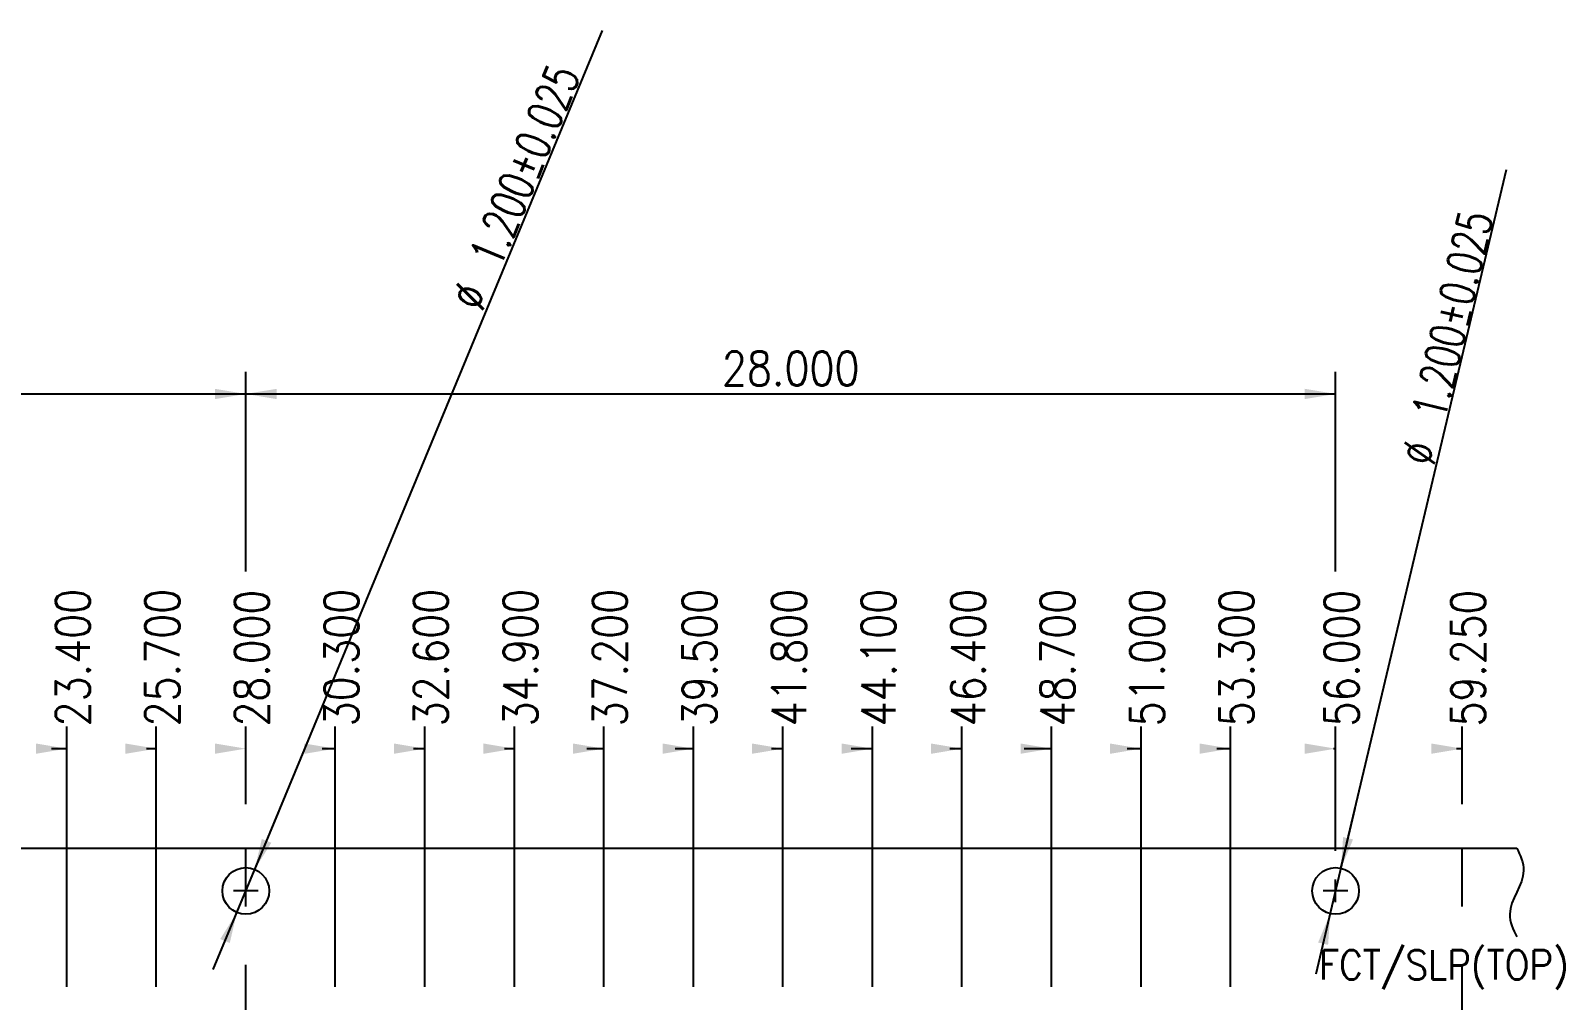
# Model space of a CAD drawing. Header units: millimetres. Extents: x 333 to 425, y 98 to 205.
# Drawn here: x 376.93 to 416.34, y 179.95 to 204.88 of the extents above; entities that cross this region are included whole.
import ezdxf

# ---------------------------------------------------------------- set-up
doc = ezdxf.new("R2010")
doc.units = ezdxf.units.MM
doc.linetypes.add('CENTER', pattern=[12, 7.5, -1.5, 1.5, -1.5])
doc.layers.add('2', color=7, linetype='Continuous')
doc.layers.add('2D', color=4, linetype='Continuous')
doc.styles.add('ROMANS', font='romans.shx')
doc.styles.get("Standard").update_dxf_attribs({"font": 'ROMANS', "bigfont": 'EXTFONT2'})

msp = doc.modelspace()

# ---------------------------------------------------------------- linework, layer by layer
at = {"layer": '2', "linetype": 'Continuous'}
msp.add_lwpolyline([(351.212, 142.858), (351.212, 152.858), (352.212, 152.858, 0.414214), (353.212, 153.858), (353.212, 160.858, 0.414214), (352.212, 161.858), (351.212, 161.858), (351.212, 163.858), (352.212, 163.858, 0.414214), (353.212, 164.858), (353.212, 171.858, 0.414214), (352.212, 172.858), (351.212, 172.858), (351.212, 182.858), (352.212, 183.858), (415.115, 183.858)], format="xyb", dxfattribs=at)
at = {"layer": '2D', "color": 7, "linetype": 'Continuous'}
for p, q in [((382.691, 183.312), (391.628, 204.876)), ((410.6, 183.342), (414.852, 201.309)), ((382.462, 190.971), (382.462, 196.107)), ((410.462, 190.971), (410.462, 196.107)), ((354.462, 195.536), (382.462, 195.536)), ((382.462, 195.536), (410.462, 195.536)), ((377.862, 180.293), (377.862, 186.988)), ((380.162, 180.293), (380.162, 186.988)), ((382.462, 184.993), (382.462, 186.988)), ((384.762, 180.293), (384.762, 186.988)), ((387.062, 180.293), (387.062, 186.988)), ((389.362, 180.293), (389.362, 186.988)), ((391.662, 180.293), (391.662, 186.988)), ((393.962, 180.293), (393.962, 186.988)), ((396.262, 180.293), (396.262, 186.988)), ((398.562, 180.293), (398.562, 186.988)), ((400.862, 180.293), (400.862, 186.988)), ((403.162, 180.293), (403.162, 186.988)), ((405.462, 180.293), (405.462, 186.988)), ((407.762, 180.293), (407.762, 186.988)), ((410.462, 183.793), (410.462, 186.988)), ((413.712, 184.993), (413.712, 186.988)), ((377.469, 186.416), (377.862, 186.416)), ((379.911, 186.416), (380.162, 186.416)), ((382.436, 186.416), (382.462, 186.416)), ((382.462, 184.993), (382.462, 186.696)), ((384.428, 186.416), (384.762, 186.416)), ((386.77, 186.416), (387.062, 186.416)), ((389.112, 186.416), (389.362, 186.416)), ((391.22, 186.416), (391.662, 186.416)), ((393.495, 186.416), (393.962, 186.416)), ((395.971, 186.416), (396.262, 186.416)), ((398.011, 186.416), (398.562, 186.416)), ((400.554, 186.416), (400.862, 186.416)), ((402.461, 186.416), (403.162, 186.416)), ((405.104, 186.416), (405.462, 186.416)), ((407.413, 186.416), (407.762, 186.416)), ((410.407, 186.416), (410.462, 186.416)), ((410.462, 183.793), (410.462, 186.696)), ((413.569, 186.416), (413.712, 186.416)), ((409.958, 180.629), (410.965, 184.886)), ((381.624, 180.737), (383.299, 184.778))]:
    msp.add_line(p, q, dxfattribs=at)
at = {"layer": '2D', "color": 7, "linetype": 'CENTER'}
for p, q in [((382.462, 113.358), (382.462, 184.358)), ((413.712, 113.358), (413.712, 184.358))]:
    msp.add_line(p, q, dxfattribs=at)
at = {"layer": '2D'}
for p, q in [((382.462, 182.468), (382.462, 183.048)), ((410.462, 182.468), (410.462, 183.048)), ((382.778, 182.758), (382.146, 182.758)), ((410.778, 182.758), (410.146, 182.758))]:
    msp.add_line(p, q, dxfattribs=at)
at = {"layer": '2D', "color": 7, "linetype": 'Continuous'}
for centre in [(382.462, 182.758), (410.462, 182.758)]:
    msp.add_circle(centre, 0.6, dxfattribs=at)
msp.add_open_spline([(415.115, 183.858), (415.207, 183.68), (415.464, 183.084), (414.761, 182.358), (415.021, 181.759), (415.115, 181.578)], degree=3, knots=[0, 0, 0, 0, 0.601466, 1.777141, 2.389101, 2.389101, 2.389101, 2.389101], dxfattribs=at)
at = {"layer": '2D', "color": 7}
for points in [[(381.668, 195.403), (381.668, 195.668), (382.462, 195.536)], [(383.255, 195.668), (383.255, 195.403), (382.462, 195.536)], [(409.668, 195.403), (409.668, 195.668), (410.462, 195.536)], [(377.068, 186.284), (377.068, 186.549), (377.862, 186.416)], [(379.368, 186.284), (379.368, 186.549), (380.162, 186.416)], [(381.668, 186.284), (381.668, 186.549), (382.462, 186.416)], [(383.968, 186.284), (383.968, 186.549), (384.762, 186.416)], [(386.268, 186.284), (386.268, 186.549), (387.062, 186.416)], [(388.568, 186.284), (388.568, 186.549), (389.362, 186.416)], [(390.868, 186.284), (390.868, 186.549), (391.662, 186.416)], [(393.168, 186.284), (393.168, 186.549), (393.962, 186.416)], [(395.468, 186.284), (395.468, 186.549), (396.262, 186.416)], [(397.768, 186.284), (397.768, 186.549), (398.562, 186.416)], [(400.068, 186.284), (400.068, 186.549), (400.862, 186.416)], [(402.368, 186.284), (402.368, 186.549), (403.162, 186.416)], [(404.668, 186.284), (404.668, 186.549), (405.462, 186.416)], [(406.968, 186.284), (406.968, 186.549), (407.762, 186.416)], [(409.668, 186.284), (409.668, 186.549), (410.462, 186.416)], [(412.918, 186.284), (412.918, 186.549), (413.712, 186.416)], [(383.117, 183.995), (382.873, 184.096), (382.691, 183.312)], [(410.911, 184.083), (410.654, 184.144), (410.6, 183.342)], [(381.806, 181.521), (382.05, 181.419), (382.232, 182.203)], [(410.012, 181.432), (410.269, 181.371), (410.323, 182.174)]]:
    msp.add_solid(points, dxfattribs=at)

# ---------------------------------------------------------------- texts
at = {"layer": '2', "style": 'ROMANS', "width": 0.9}
msp.add_text('FCT/SLP(TOP)', height=0.75, dxfattribs=at).set_placement((410.032, 180.483))
at = {"layer": '2D', "color": 7, "char_height": 0.875}
for s, insert, attachment_point, rotation in [('\\W0.714286;∅\u30001.200±0.025', (389.8, 200.684), 8, 67.5), ('\\W0.714286;∅\u30001.200±0.025', (413.752, 196.881), 8, 76.7), ('\\W0.857143;23.400', (378.018, 186.988), 4, 90), ('\\W0.857143;25.700', (380.318, 186.988), 4, 90), ('\\W0.851852;28.000', (382.618, 186.988), 4, 90), ('\\W0.857143;30.300', (384.918, 186.988), 4, 90), ('\\W0.857143;32.600', (387.218, 186.988), 4, 90), ('\\W0.857143;34.900', (389.518, 186.988), 4, 90), ('\\W0.857143;37.200', (391.818, 186.988), 4, 90), ('\\W0.857143;39.500', (394.118, 186.988), 4, 90), ('\\W0.857143;41.800', (396.418, 186.988), 4, 90), ('\\W0.857143;44.100', (398.718, 186.988), 4, 90), ('\\W0.857143;46.400', (401.018, 186.988), 4, 90), ('\\W0.857143;48.700', (403.318, 186.988), 4, 90), ('\\W0.857143;51.000', (405.618, 186.988), 4, 90), ('\\W0.857143;53.300', (407.918, 186.988), 4, 90), ('\\W0.851852;56.000', (410.618, 186.988), 4, 90), ('\\W0.851852;59.250', (413.868, 186.988), 4, 90)]:
    msp.add_mtext(s, dxfattribs=dict(at, insert=insert, attachment_point=attachment_point, rotation=rotation))
at = {"layer": '2D', "color": 7, "insert": (396.462, 195.754), "char_height": 0.875, "attachment_point": 8}
msp.add_mtext('\\W0.857143;28.000', dxfattribs=at)

doc.saveas('drawing.dxf')
